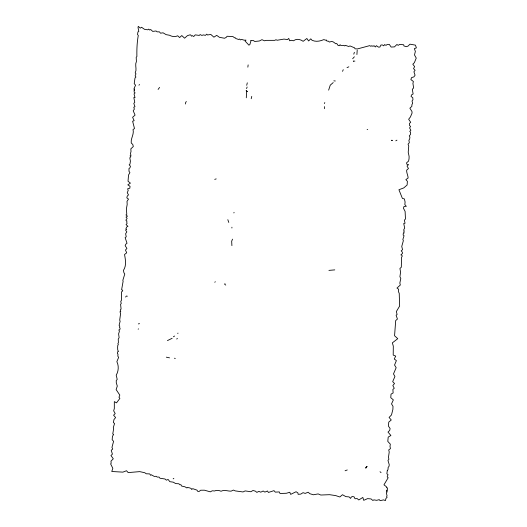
<?xml version="1.0" encoding="UTF-8"?>
<svg xmlns="http://www.w3.org/2000/svg" width="527" height="527" viewBox="0 0 527 527"><rect width="100%" height="100%" fill="white"/><g stroke="black" fill="none" stroke-linecap="round" stroke-linejoin="round"><path stroke-width="0.79" d="M246.287 97.791L246.682 91.685M231.893 228.013L231.913 227.223M357.207 50.151L356.911 54.538M391.521 140.571L391.904 140.149M247.848 67.16L248.145 64.893M214.799 282.281L215.299 281.714M246.702 85.302L247.301 82.818M353.775 54.182L354.381 52.311M251.761 96.382L251.208 98.727M246.564 88.595L247.13 86.981M342.55 71.349L343.248 69.689M138.937 85.176L139.536 84.537M328.637 90.137L330.258 85.157L333.216 82.581M324.329 103.542L324.803 102.567M234.06 212.348L233.883 212.928M186.301 101.494L185.53 102.805L185.537 104.01M232.539 239.146L231.669 241.247L231.906 245.641M125.624 297.063L126.296 296.055L127.356 296.2M352.675 58.741L354.368 56.791M224.996 283.625L224.601 284.191L225.754 285.081M158.087 89.445L159.576 87.429M138.16 329.243L138.469 328.828M396.943 140.162L395.784 140.808M173.179 478.839L173.857 478.332M173.396 336.799L174.608 336.035M347.253 469.959L345.093 470.769M167.415 340.613L172.145 338.281M138.344 323.894L139.523 323.65M347.023 67.621L348.821 66.824M176.631 338.98L177.494 338.597M214.726 179.384L216.195 178.897M177.573 333.321L178.086 333.169M328.914 270.384L334.77 269.883M354.888 61.125L353.288 61.073L353.61 61.29M333.835 80.848L335.317 80.98M367.128 129.464L367.708 129.53M169.536 357.846L166.334 357.174M391.877 140.413L392.622 140.604M174.437 358.222L175.3 358.485M380.026 471.698L381.054 472.633M228.777 222.447L227.829 219.673M324.606 108.667L324.467 106.625M387.279 470.677L386.864 473.753L388.024 474.629L387.18 476.889L388.182 477.712L383.966 484.827L386.508 486.803L386.357 487.561L387.608 487.989L387.18 489.036L387.49 489.767L386.443 490.604L387.483 490.999L386.462 491.25L386.97 492.356L386.35 492.817L387.042 495.848L386.601 496.671L387.088 497.343L385.948 498.43L385.415 500.624L383.682 499.892L380.066 500.65L379.282 499.642L376.64 500.327L373.906 499.866L372.859 500.479L371.094 498.944L367.622 498.614L363.722 500.34L362.839 497.435L358.762 499.965L357.135 498.549L355.014 498.766L354.039 496.803L352.207 496.539L351.173 497.218L350.593 498.423L349.105 496.908L345.831 496.618L342.497 494.715L339.829 496.987L335.758 495.611L329.553 494.682L320.805 495.031L318.15 493.924L313.361 494.774L309.784 493.687L308.19 492.225L305.173 493.397L303.038 492.686L300.792 494.095L298.137 494.333L297.9 492.91L296.069 491.737L290.66 494.379L289.784 492.271L286.398 493.265L279.969 493.483L279.33 491.928L275.292 492.126L274.007 490.644L268.388 492.462L267.525 491.012L264.857 492.093L263.177 490.999L260.779 492.185L258.869 491.381L256.84 492.389L255.476 491.197L252.993 490.479L250.865 491.737L245.134 490.914L243.013 491.954L235.253 490.9L233.402 490.084L231.07 491.157C227.71 491.243 224.252 489.478 221.044 491.223L218.725 490.446L216.044 490.459L214.634 490.973L212.229 490.795L210.339 491.849L204.41 490.196L200.662 490.229L199.054 491.5L197.678 491.342L197.006 490.15L192.79 488.681L191.63 489.471L191.229 488.522L189.773 487.93L187.296 487.435L186.96 487.982L184.891 486.783L181.644 486.078L180.886 484.642L179.918 484.8L178.837 483.773L175.682 483.582L173.218 482.152L169.859 481.685L168.106 479.438L166.42 480.169L164.964 478.99L159.991 478.246L159.062 477.067L157.198 477.067L156.216 476.316L154.24 476.401L151.196 474.728L150.702 475.361L149.681 473.918L146.223 473.766L144.8 472.739L139.701 471.625L128.166 472.594L126.52 470.736L122.87 472.133L111.77 471.494L112.831 468.351L110.604 463.846L111.164 463.352L110.993 461.138L113.305 458.786L110.953 455.539L112.416 454.155L111.243 450.282L112.719 449.037L111.961 447.39L113.582 441.323L112.165 439.683L112.442 436.363L113.634 434.347L112.745 433.991L113.648 428.761L113.318 427.443L114.576 423.537L113.358 422.509L113.977 419.532L115.624 417.549L113.569 415.19L115.209 413.576L113.661 410.829L114.326 408.544L114.319 401.594L116.5 402.859L119.906 398.379L118.964 397.299L119.807 395.098L116.131 389.591L117.304 386.041L116.296 382.892L116.25 380.553L117.211 379.414L116.217 375.184C118.582 371.212 118.977 365.83 116.862 361.68L118.647 357.319L117.817 356.153L117.995 354.21L117.389 353.485L117.666 351.7L118.463 351.641L117.719 349.862L117.62 347.537L117.738 345.534L118.331 344.46L117.87 343.67L118.397 342.622L118.259 339.098L119.128 337.682L118.601 333.874L119.372 331.463L118.891 329.882L119.741 329.849L120.11 328.235L119.477 327.386L119.774 326.141L119.082 325.376L120.143 321.2L119.688 320.139L120.584 313.776L119.991 311.707L120.742 311.72L120.301 309.935L121.085 309L120.578 304.283L121.236 303.611L120.749 301.2L121.375 300.588L121.592 291.833L122.738 290.825L122.495 290.087L121.605 289.791L123.127 281.234L122.824 280.371L124.774 274.04L123.957 272.821L123.423 270.417C126.618 265.733 125.512 259.692 124.53 254.521L126.724 252.802L125.466 250.042L126.928 248.467L125.156 245.622L125.821 244.159L127.02 243.296L125.123 237.558L126.256 236.807L125.617 233.771L126.849 231.847L125.525 229.976L126.678 229.443L125.927 228.481L126.928 226.762L127.936 226.379L126.072 224.574L127.106 223.389L126.638 221.827L126.994 221.129L125.848 220.187L127.159 218.362L126.019 217.111L127.455 216.189L125.96 214.93L126.783 214.219L126.381 208.896L127.185 204.469L127.007 201.354L128.516 199.12L126.816 197.842L127.277 196.103L128.496 194.891L127.257 192.698L128.206 190.478L127.626 188.811L129.826 188.205L130.057 186.327L127.824 184.839L130.426 183.113L128.028 181.281L128.542 175.004L129.925 172.56L129.029 171.413L128.963 168.568L129.952 167.823L130.465 166.242L129.174 164.799L129.958 164.167L130.419 161.15L129.807 157.889L130.848 156.611L130.057 155.854L130.959 155.524L130.479 153.515L131.019 151.466L130.841 148.845L133.331 146.519L132.764 144.451L131.249 143.015C130.597 138.337 134.332 134.28 133.041 129.497L134.497 128.588L132.626 121.23L134.141 120.676L132.6 117.277L135.064 115.103L133.219 110.782L134.365 109.135L133.786 107.238L134.958 106.704L133.799 103.411L134.754 102.291L133.838 97.541L135.011 97.614L134.042 93.997L135.083 92.89L134.201 92.139L134.095 90.433L134.53 90.374L133.977 89.155L134.471 89.162L134.056 88.49L135.558 85.19L134.214 83.628L134.984 78.036L135.933 77.074L135.116 75.816L135.986 73.826L135.189 72.897C137.284 69.195 134.497 65.098 136.427 61.475L136.197 57.305L136.895 56.527C136.737 49.505 137.033 42.377 138.291 35.381L137.527 34.538L137.936 31.91L138.812 31.515L138.028 27.463L138.272 26.35L140.334 28.168L141.519 27.239L144.543 29.341L147.791 29.802L148.719 29.11L149.688 30.072L150.696 29.505L152.731 31.403L156.058 30.974L157.079 31.818L159.477 31.87L160.478 33.201L163.054 32.812L166.104 34.637L169.622 35.276C171.901 36.673 175.254 37.074 177.691 35.777L179.608 37.542L181.789 35.572L184.595 38.188L187.441 35.645L189.522 34.98L190.708 34.881L191.466 36.179L192.329 35.612L193.719 36.541L195.253 34.874L199.226 35.408L200.174 34.578L201.848 35.414L203.369 34.914L205.451 35.349L206.755 34.163L207.519 34.986L210.8 34.439L213.903 37.186L216.689 35.362L219.482 37.331L224.548 38.254L226.188 37.404L227.111 36.277L232.855 36.547L234.614 37.799L235.299 37.766L235.753 38.517L238.645 39.466L239.614 39.018L240.371 39.9L241.715 39.439L244.087 40.164L246.01 40.118L245.062 41.014L248.922 45.177L249.897 44.452L250.898 41.053L250.648 40.572L253.158 40.408L254.725 41.475L259.33 41.001L261.932 39.683L264.567 40.816L265.944 40.375L274.804 40.348L275.917 39.736L277.202 40.243L284.013 39.09L287.492 39.597L288.737 38.418L289.659 40.783L291.273 40.302L293.473 40.79C296.444 38.425 300.265 39.209 303.163 41.317L306.839 38.491L308.624 40.948L310.778 38.827L311.991 40.25C315.864 42.061 319.843 41.297 323.822 39.611L325.989 40.276L326.358 39.986L326.924 41.073L328.578 41.225L329.368 42.055L331.786 41.435L333.308 41.949L335.818 43.774L336.74 43.491L338.097 45.467L339.381 45.691L340.113 44.67L340.626 45.401L343.861 45.381L344.704 45.928L345.448 45.375L348.703 46.475L350.007 45.941L354.691 47.871L354.934 48.794L357.378 48.939L369.743 45.625L370.889 46.33L371.779 45.73L372.958 46.31L374.058 45.697L375.376 46.956L376.383 45.671L378.393 47.101L379.895 47.041L380.942 44.993L382.437 44.979L383.761 45.816L384.512 44.604L386.041 45.348L387.095 44.525L389.301 44.4L391.133 47.055L394.453 46.883L396.897 44.499L398.208 45.335L399.723 44.387L403.702 44.782L403.899 45.948L406.291 46.666L407.997 46.126L409.98 44.176L415.428 45.138L416.396 47.871L414.347 48.636L415.368 51.415L414.492 54.96L416.244 58.082L414.38 62.654L412.819 64.228L414.637 66.633L413.53 68.615L415.098 70.315L413.912 71.764L415.072 75.196L413.919 76.876L411.534 77.621L410.876 79.597L413.385 81.461L412.918 83.457L413.642 87.884L412.312 89.326L413.128 93.964L411.567 94.86L411.047 96.441L412.779 97.686L412.951 99.748L412.028 101.052L412.648 103.318L411.877 104.741L411.864 106.322L409.861 108.246L411.923 111.408L412.088 112.989L410.428 116.954L408.649 119.267L410.698 122.297L409.519 123.331L409.433 125.314L410.592 126.513L409.578 127.949L410.889 130.288L409.749 131.355L410.579 132.297L410.461 134.517L409.262 135.847L409.907 137.106L409.644 139.062L408.906 140.241L409.321 142.712L408.056 144.2L408.748 146.058L408.221 152.237L409.11 156.42L409.044 158.68L408.59 161.097L406.508 162.876L406.976 164.365L408.563 164.589L407.028 166.097L408.471 168.508L406.653 170.201C406.488 173.04 408.017 175.287 408.129 178.027L405.882 179.595L407.397 181.321L407.114 185.01L403.761 187.915L398.926 189.746L402.397 198.409L404.407 198.923L405.092 202.052L404.835 204.555L406.324 206.334L404.031 206.38L403.432 208.218L405.105 211.386L405.467 218.975L404.374 220.207L405.046 223.231L403.735 223.52L404.67 228.039L403.596 230.095L404.341 231.024L403.596 232.124L404.268 232.927L403.346 233.151L403.142 235.002L404.071 235.688L402.845 239.482L403.366 240.655L401.745 246.445L402.569 249.693L401.225 250.812L402.318 252.183L402.509 253.355L400.869 254.916L401.87 255.154L402.226 256.208L401.521 257.367L401.317 267.229L399.934 268.474L400.573 272.13L399.914 276.767L400.797 278.473L399.835 283.071L400.342 285.002L396.969 288.065L398.629 289.237L398.531 291.82L399.229 293.348L399.631 306.068L396.337 311.576L397.108 314.494L396.1 315.199L397.437 319.085L395.705 320.528L394.565 335.732L397.753 338.683L392.365 342.86L393.313 346.167L393.208 355.086L395.718 356.094L394.249 359.019L396.383 360.593L394.552 365.033L396.159 367.681L393.491 373.92L394.927 376.509L392.687 381.627L394.532 383.531L392.819 385.553L394.282 388.274L392.885 389.427L393.129 392.944L391.034 394.143L390.764 397.681L393.359 399.881L391.528 403.932L392.997 406.304L392.892 409.367L391.489 414.94L389.084 417.443L391.265 419.979L388.748 422.114L388.452 426.139L390.112 428.55L389.677 430.454L388.01 432.087L390.896 435.493L388.201 437.107L387.793 441.395L390.336 444.175L389.987 446.376L390.448 448.622L388.715 449.926L389.222 451.988L388.458 457.429L388.913 459.195L387.971 460.466L389.236 464.656L389.045 466.263L388.129 467.456L388.043 469.471L387.279 470.677M366.067 467.232L365.731 468.187L367.102 466.435L366.067 467.232M247.262 91.461L246.208 90.763L247.262 91.461"/></g></svg>
